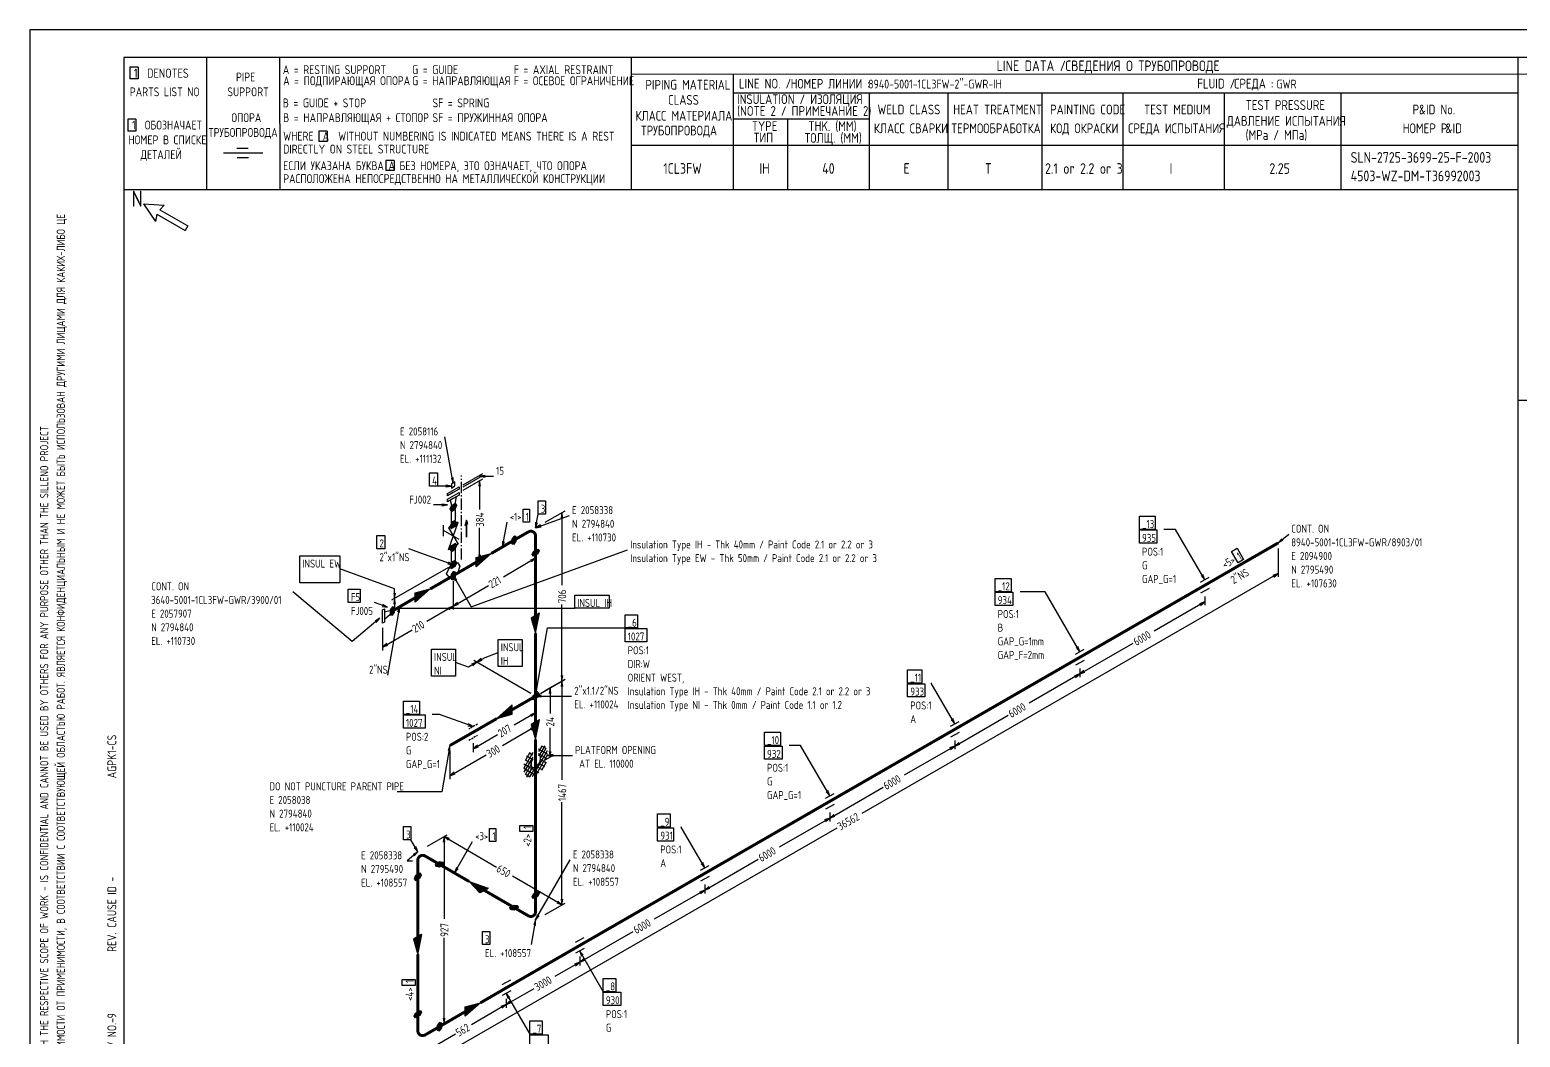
# Model space of a CAD drawing. Extents: x -1005 to 608, y -998 to 420.
# Drawn here: x 0 to 403.3, y 147.3 to 420 of the extents above; entities that cross this region are included whole.
import ezdxf

# ---------------------------------------------------------------- set-up
doc = ezdxf.new("R2010")
doc.units = 0
for name, pattern in [('GT100', [0.8, 0.533333, -0.266667]), ('GT101', [2.299997, 1.53333, -0.766667]), ('GT111', [4.5, 3, -0.6, 0.3, -0.6])]:
    doc.linetypes.add(name, pattern=pattern)
doc.styles.add('TTFN17', font='GOST type A')

msp = doc.modelspace()

# ---------------------------------------------------------------- linework, layer by layer
at = {"layer": 'GT_1', "flags": 128}
for points in [[(0, 420), (0, 0)], [(594, 420), (0, 420)], [(589.1, 412.5), (25.4, 412.5)], [(25.4, 412.5), (25.4, 7.5)], [(47.8, 412.5), (47.8, 376.7)], [(67.6, 412.5), (67.7, 376.7)], [(162.7, 412.5), (162.7, 376.7)], [(402.7, 412.5), (402.7, 7.5)], [(29.3, 409.9), (27.1, 409.9)], [(27.1, 409.9), (27.1, 406.7)], [(29.3, 409.9), (29.3, 406.7)], [(589.1, 408), (162.7, 407.9)], [(190.3, 407.8), (190.3, 376.7)], [(29.3, 406.7), (27.1, 406.7)], [(190.3, 402.9), (402.7, 402.9)], [(227.1, 402.9), (227.1, 376.7)], [(248.4, 402.9), (248.4, 376.8)], [(273.9, 402.9), (273.9, 376.7)], [(295.8, 402.9), (295.8, 376.7)], [(323.2, 402.9), (323.2, 376.7)], [(354.8, 402.9), (354.8, 376.8)], [(28.7, 395.8), (26.5, 395.8)], [(26.5, 395.8), (26.5, 392.6)], [(28.7, 395.8), (28.7, 392.6)], [(227.1, 395.8), (190.3, 395.8)], [(205, 395.8), (205, 376.7)], [(28.7, 392.6), (26.5, 392.6)], [(80.5, 392.6), (78.2, 392.6)], [(78.2, 392.6), (78.2, 389.8)], [(80.5, 392.6), (80.5, 389.8)], [(59.1, 387.9), (56, 387.9)], [(80.5, 389.8), (78.2, 389.8)], [(230.2, 388.7), (162.7, 388.7)], [(402.7, 388.7), (226.9, 388.7)], [(63.1, 386.6), (52.4, 386.6)], [(59.2, 385.3), (56.1, 385.3)], [(98.6, 384.6), (96.3, 384.6)], [(96.3, 384.6), (96.3, 381.9)], [(98.6, 384.6), (98.6, 381.9)], [(98.6, 381.9), (96.3, 381.9)], [(402.7, 376.7), (25.4, 376.7)], [(30.8, 372.9), (34, 368.1)], [(30.8, 372.9), (36.4, 372.5)], [(36.4, 372.5), (35.2, 371.3)], [(35.2, 371.3), (42.8, 366.9)], [(34.4, 370.1), (34, 368.1)], [(34.4, 370.1), (42, 365.7)], [(42.8, 366.9), (42, 365.7)], [(402.7, 319.734), (589, 319.734)], [(114.6, 297.275), (112.35, 309.8)], [(108.15, 300.05), (110.325, 300.05), (110.325, 296.45), (108.15, 296.45), (108.15, 300.05)], [(114.075, 298.7), (114.6, 297.275), (114.6, 298.775)], [(117.225, 296.825), (122.55, 299.9)], [(117.225, 296.225), (122.55, 299.3)], [(123.225, 299.375), (121.725, 299.15), (123.225, 298.925)], [(121.725, 299.15), (125.475, 299.15)], [(114.075, 296.45), (110.325, 296.45)], [(112.575, 296.225), (114.075, 296.45), (112.575, 296.675)], [(114.6, 294.725), (113.025, 293.825), (113.025, 294.425), (116.175, 296.225), (116.175, 295.625), (114.6, 294.725)], [(114.6, 293.15), (113.025, 292.25), (113.025, 292.925), (116.175, 294.725), (116.175, 294.05), (114.6, 293.15)], [(114.075, 295.925), (115.05, 296.525), (115.05, 297.575), (114.075, 296.975), (114.075, 295.925)], [(117.225, 295.325), (122.55, 298.4)], [(121.95, 296.45), (121.725, 297.95), (121.5, 296.45)], [(121.725, 297.95), (121.725, 290.15)], [(113.025, 291.35), (109.275, 291.35)], [(111.525, 291.125), (113.025, 291.35), (111.525, 291.575)], [(114, 291.05), (113.625, 290.225), (114, 289.775), (115.2, 290.45), (115.575, 291.275), (115.2, 291.725), (114, 291.05)], [(113.705, 290.4), (115.111, 290.4)], [(113.775, 292.7), (114.3, 290.6), (114.975, 290.975), (115.5, 293.75)], [(113.795, 290.6), (115.268, 290.6)], [(113.886, 290.8), (115.359, 290.8)], [(113.977, 291), (115.45, 291)], [(114.267, 291.2), (115.541, 291.2)], [(114.622, 291.4), (115.471, 291.4)], [(137.55, 292.475), (139.575, 292.475), (139.575, 288.875), (137.55, 288.875), (137.55, 292.475)], [(114.6, 279.95), (113.325, 279.2), (115.875, 286.7), (113.325, 285.2), (115.875, 280.7), (114.6, 279.95)], [(114, 286.25), (113.625, 285.425), (114, 284.975), (115.2, 285.65), (115.575, 286.475), (115.2, 286.925), (114, 286.25)], [(113.646, 290.2), (114.756, 290.2)], [(113.813, 290), (114.4, 290)], [(114.6, 286.85), (114.075, 286.55), (114.075, 289.55), (115.125, 290.15), (115.125, 287.15), (114.6, 286.85)], [(114.267, 286.4), (115.541, 286.4)], [(114.622, 286.6), (115.471, 286.6)], [(118.125, 282.65), (118.125, 287.225), (117.675, 285.8), (118.575, 286.325), (118.125, 287.225), (118.125, 282.65)], [(127.95, 280.025), (129.15, 286.7)], [(133.5, 290.225), (135.225, 290.225), (135.225, 286.7), (133.5, 286.7), (133.5, 290.225)], [(136.875, 285.2), (137.55, 288.875)], [(136.875, 285.2), (146.025, 288.5)], [(136.875, 286.7), (136.875, 285.2), (137.4, 286.625)], [(139.5, 286.7), (144.825, 289.775)], [(144.225, 287.825), (144, 289.325), (143.775, 287.825)], [(144, 289.325), (144, 269.6)], [(300.3, 288.35), (304.5, 288.35), (304.5, 284.75), (300.3, 284.75), (300.3, 288.35)], [(93.9, 283.1), (96.075, 283.1), (96.075, 279.5), (93.9, 279.5), (93.9, 283.1)], [(111.975, 282.875), (111.975, 285.875)], [(116.175, 282.05), (111.975, 284.45)], [(113.646, 285.4), (114.756, 285.4)], [(113.705, 285.6), (115.111, 285.6)], [(113.795, 285.8), (115.268, 285.8)], [(113.813, 285.2), (114.4, 285.2)], [(113.886, 286), (115.359, 286)], [(113.977, 286.2), (115.45, 286.2)], [(121.725, 276.35), (121.725, 285.125)], [(131.625, 282.8), (131.025, 282.95), (130.425, 282.125), (130.425, 280.85), (131.025, 280.7), (131.625, 281.525), (131.625, 282.8)], [(130.625, 282.4), (131.625, 282.4)], [(130.77, 282.6), (131.625, 282.6)], [(130.916, 282.8), (131.625, 282.8)], [(138.15, 285.95), (136.875, 285.2), (138.375, 285.425)], [(300.3, 284.6), (304.95, 284.6), (304.95, 281), (300.3, 281), (300.3, 284.6)], [(317.925, 271.1), (310.05, 284.75), (306.825, 284.75)], [(337.8, 281.075), (340.65, 283.475)], [(114.6, 275.15), (102.6, 279.5)], [(114, 280.25), (113.625, 279.425), (114, 278.975), (115.2, 279.65), (115.575, 280.475), (115.2, 280.925), (114, 280.25)], [(113.646, 279.4), (114.756, 279.4)], [(113.705, 279.6), (115.111, 279.6)], [(113.795, 279.8), (115.268, 279.8)], [(113.813, 279.2), (114.4, 279.2)], [(113.886, 280), (115.359, 280)], [(113.977, 280.2), (115.45, 280.2)], [(114.6, 276.05), (114.075, 275.75), (114.075, 278.75), (115.125, 279.35), (115.125, 276.35), (114.6, 276.05)], [(114.267, 280.4), (115.541, 280.4)], [(114.6, 272.225), (119.475, 263.75), (161.775, 279.2)], [(114.622, 280.6), (115.471, 280.6)], [(127.95, 281.525), (127.95, 280.025), (128.475, 281.45)], [(130.425, 282), (131.625, 282)], [(130.425, 281.8), (131.625, 281.8)], [(130.425, 281.6), (131.625, 281.6)], [(130.425, 281.4), (131.534, 281.4)], [(130.425, 281.2), (131.389, 281.2)], [(130.425, 281), (131.243, 281)], [(130.48, 282.2), (131.625, 282.2)], [(136.275, 277.475), (135.9, 277.925), (136.275, 278.75), (137.475, 279.425), (137.85, 278.975), (137.475, 278.15), (136.275, 277.475)], [(136.116, 278.4), (137.589, 278.4)], [(136.207, 278.6), (137.68, 278.6)], [(136.364, 278.8), (137.77, 278.8)], [(136.719, 279), (137.829, 279)], [(136.875, 282.2), (136.875, 276.05)], [(137.075, 279.2), (137.663, 279.2)], [(325.2, 278.75), (326.7, 279.65), (328.425, 276.575), (327, 275.675), (325.2, 278.75)], [(338.775, 282.2), (337.8, 281.075), (339.075, 281.825)], [(337.8, 279.575), (337.8, 271.925)], [(73.05, 277.625), (83.925, 277.625), (83.925, 270.275), (73.05, 270.275), (73.05, 277.625)], [(113.325, 274.4), (97.875, 265.55)], [(113.325, 274.4), (97.875, 265.55)], [(114.6, 272.225), (113.625, 271.625), (112.8, 272.675), (113.625, 274.625), (115.725, 275.825), (116.4, 274.775), (115.725, 272.825), (114.6, 272.225)], [(113.1, 275.375), (114.6, 275.15), (113.325, 275.9)], [(114, 275.45), (113.625, 274.625), (114, 274.175), (115.2, 274.85), (115.575, 275.675), (115.2, 276.125), (114, 275.45)], [(113.646, 274.6), (114.756, 274.6)], [(113.705, 274.8), (115.111, 274.8)], [(113.795, 275), (115.268, 275)], [(113.813, 274.4), (114.4, 274.4)], [(113.886, 275.2), (115.359, 275.2)], [(113.977, 275.4), (115.45, 275.4)], [(114.267, 275.6), (115.541, 275.6)], [(114.622, 275.8), (115.471, 275.8)], [(117.225, 273.725), (122.55, 276.8)], [(120.75, 275.825), (120.75, 277.175), (124.875, 278.225), (120.75, 274.625), (120.75, 277.025), (124.5, 278), (120.75, 274.7), (120.75, 276.8), (124.05, 277.775), (120.75, 274.925), (120.75, 276.65), (123.675, 277.475), (120.75, 275.075), (120.75, 276.5), (123.3, 277.325), (120.75, 275.225), (120.75, 276.35), (122.85, 277.025), (120.75, 275.375), (120.75, 276.125), (122.55, 276.875), (120.75, 275.6), (120.75, 275.975), (122.1, 276.575), (120.75, 275.75), (120.75, 275.825), (124.875, 278.225)], [(121.5, 277.85), (121.725, 276.35), (121.95, 277.85)], [(136.875, 276.95), (128.175, 271.85)], [(135.75, 275.975), (136.875, 276.95), (135.45, 276.425)], [(135.934, 278), (137.208, 278)], [(136.004, 277.8), (136.853, 277.8)], [(136.025, 278.2), (137.498, 278.2)], [(98.7, 268.625), (83.925, 274.025)], [(115.2, 273.2), (114.6, 273.35), (114, 272.525), (114, 271.25), (114.6, 271.1), (115.2, 271.925), (115.2, 273.2)], [(114, 272.4), (115.2, 272.4)], [(114, 272.2), (115.2, 272.2)], [(114, 272), (115.2, 272)], [(114, 271.8), (115.109, 271.8)], [(114, 271.6), (114.964, 271.6)], [(114, 271.4), (114.818, 271.4)], [(114.055, 272.6), (115.2, 272.6)], [(114.2, 272.8), (115.2, 272.8)], [(114.345, 273), (115.2, 273)], [(114.491, 273.2), (115.2, 273.2)], [(115.575, 271.1), (114.6, 272.225), (115.125, 270.8)], [(114.6, 270.725), (114.6, 263.075)], [(337.8, 272.825), (225.15, 207.8)], [(261.225, 271.475), (265.575, 271.475), (265.575, 267.875), (261.225, 267.875), (261.225, 271.475)], [(316.8, 270.5), (319.125, 271.775)], [(316.95, 272.225), (317.925, 271.1), (317.4, 272.525)], [(336.675, 271.85), (337.8, 272.825), (336.375, 272.3)], [(94.725, 260.675), (87.225, 254.375), (71.175, 267.875)], [(86.175, 268.55), (89.4, 268.55), (89.4, 264.95), (86.175, 264.95), (86.175, 268.55)], [(98.475, 267.5), (98.7, 266), (98.925, 267.5)], [(98.7, 266), (98.7, 268.625)], [(104.25, 266.225), (104.25, 267.575), (108.375, 268.625), (104.25, 265.025), (104.25, 267.425), (108, 268.4), (104.25, 265.1), (104.25, 267.2), (107.55, 268.175), (104.25, 265.325), (104.25, 267.05), (107.175, 267.875), (104.25, 265.475), (104.25, 266.9), (106.8, 267.725), (104.25, 265.625), (104.25, 266.75), (106.35, 267.425), (104.25, 265.775), (104.25, 266.525), (106.05, 267.275), (104.25, 266), (104.25, 266.375), (105.6, 266.975), (104.25, 266.15), (104.25, 266.225), (108.375, 268.625)], [(114.6, 263.975), (124.125, 269.525)], [(114.6, 269.225), (114.6, 263.075)], [(147.45, 266.975), (156.75, 266.975), (156.75, 263.375), (147.45, 263.375), (147.45, 266.975)], [(261.225, 267.725), (266.025, 267.725), (266.025, 264.125), (261.225, 264.125), (261.225, 267.725)], [(284.1, 251.6), (274.725, 267.875), (267.975, 267.875)], [(319.125, 268.775), (316.8, 267.5)], [(317.925, 266.6), (317.925, 264.2)], [(96.825, 263.675), (93.3, 264.95)], [(95.325, 263.9), (96.825, 263.675), (95.55, 264.425)], [(95.475, 261.125), (95.475, 262.925), (96, 263.225), (96, 259.625), (95.475, 259.325), (95.475, 261.125)], [(96, 262.4), (98.1, 263), (98.1, 262.25), (96, 260.375)], [(100.05, 263.75), (96.825, 245.3)], [(98.7, 263.6), (98.1, 263.75), (97.5, 262.925), (97.5, 261.65), (98.1, 261.5), (98.7, 262.325), (98.7, 263.6)], [(97.5, 262.8), (98.7, 262.8)], [(97.5, 262.6), (98.7, 262.6)], [(97.5, 262.4), (98.7, 262.4)], [(97.5, 262.2), (98.609, 262.2)], [(97.555, 263), (98.7, 263)], [(97.7, 263.2), (98.7, 263.2)], [(97.846, 263.4), (98.7, 263.4)], [(97.991, 263.6), (98.7, 263.6)], [(98.925, 264.5), (98.7, 266), (98.475, 264.5)], [(98.7, 266), (98.7, 263.375)], [(98.7, 263.375), (147.45, 263.375)], [(100.05, 262.25), (100.05, 263.75), (99.525, 262.325)], [(114.6, 263.975), (107.475, 259.85)], [(113.475, 263), (114.6, 263.975), (113.175, 263.45)], [(115.725, 264.95), (114.6, 263.975), (116.025, 264.5)], [(144, 243.725), (144, 264.425)], [(317.925, 265.1), (304.275, 257.225)], [(316.8, 264.125), (317.925, 265.1), (316.5, 264.575)], [(93.75, 259.55), (94.725, 260.675), (93.45, 259.925)], [(95.475, 258.125), (95.475, 251.975)], [(97.5, 262), (98.464, 262)], [(97.5, 261.8), (98.318, 261.8)], [(136.875, 261.425), (135.675, 260.75), (136.875, 256.625), (137.925, 262.025), (135.825, 260.825), (136.875, 257.075), (137.85, 261.95), (135.975, 260.9), (136.875, 257.6), (137.7, 261.875), (136.125, 260.975), (136.875, 258.05), (137.55, 261.8), (136.275, 261.125), (136.875, 258.5), (137.4, 261.725), (136.425, 261.2), (136.875, 258.95), (137.25, 261.65), (136.575, 261.275), (136.875, 259.4), (137.1, 261.575), (136.725, 261.35), (136.875, 259.85), (136.95, 261.5), (136.875, 261.425), (136.875, 256.625)], [(161.1, 261.65), (164.475, 261.65), (164.475, 258.05), (161.1, 258.05), (161.1, 261.65)], [(95.475, 252.875), (103.425, 257.525)], [(126.75, 254.975), (133.275, 254.975), (133.275, 247.625), (126.75, 247.625), (126.75, 254.975)], [(136.875, 239.6), (140.1, 258.05), (161.1, 258.05)], [(161.1, 257.9), (166.95, 257.9), (166.95, 254.3), (161.1, 254.3), (161.1, 257.9)], [(96.6, 253.85), (95.475, 252.875), (96.9, 253.4)], [(108.675, 252.35), (115.2, 252.35), (115.2, 245), (108.675, 245), (108.675, 252.35)], [(120.975, 248.825), (123.225, 250.1)], [(123.225, 250.1), (126.75, 251.375)], [(282.975, 251), (285.3, 252.275)], [(283.125, 252.725), (284.1, 251.6), (283.575, 253.025)], [(284.1, 245.6), (298.575, 253.925)], [(118.725, 247.475), (115.2, 248.75)], [(120.975, 248.825), (118.725, 247.475)], [(119.85, 247.85), (120.975, 248.825), (119.55, 248.3)], [(135.6, 240.35), (120.15, 249.275)], [(135.6, 240.35), (120.15, 249.275)], [(122.1, 249.8), (120.975, 248.825), (122.4, 249.35)], [(237.525, 246.725), (241.425, 246.725), (241.425, 243.125), (237.525, 243.125), (237.525, 246.725)], [(285.3, 249.275), (282.975, 248)], [(284.1, 247.1), (284.1, 244.7)], [(284.1, 247.1), (284.1, 244.7)], [(285.225, 246.575), (284.1, 245.6), (285.525, 246.125)], [(138.15, 240.35), (144.825, 244.175)], [(138.15, 240.35), (141.525, 242.3)], [(139.5, 241.1), (144.825, 244.175)], [(143.775, 245.225), (144, 243.725), (144.225, 245.225)], [(144.225, 242.225), (144, 243.725), (143.775, 242.225)], [(144, 243.725), (144, 216.95)], [(237.525, 242.975), (242.175, 242.975), (242.175, 239.375), (237.525, 239.375), (237.525, 242.975)], [(250.275, 232.1), (243.9, 243.125), (244.125, 243.125)], [(284.1, 245.6), (270.45, 237.725)], [(282.975, 244.625), (284.1, 245.6), (282.675, 245.075)], [(101.1, 238.25), (105.45, 238.25), (105.45, 234.65), (101.1, 234.65), (101.1, 238.25)], [(136.275, 238.625), (135.9, 239.075), (136.275, 239.9), (137.475, 240.575), (137.85, 240.125), (137.475, 239.3), (136.275, 238.625)], [(135.957, 239.2), (137.297, 239.2)], [(135.963, 239), (136.942, 239)], [(136.048, 239.4), (137.52, 239.4)], [(136.139, 239.6), (137.611, 239.6)], [(136.23, 239.8), (137.702, 239.8)], [(136.453, 240), (137.793, 240)], [(136.808, 240.2), (137.788, 240.2)], [(136.875, 241.1), (136.875, 239.6), (137.4, 241.025)], [(138.375, 239.825), (136.875, 239.6), (138.375, 239.375)], [(136.875, 239.6), (146.625, 239.6)], [(136.875, 238.1), (136.875, 234.2)], [(136.875, 238.1), (136.875, 230.45)], [(141, 240.35), (140.775, 241.85), (140.55, 240.35)], [(140.775, 241.85), (140.775, 234.875)], [(101.1, 234.5), (106.95, 234.5), (106.95, 230.9), (101.1, 230.9), (101.1, 234.5)], [(120, 231.35), (110.85, 234.65), (108.9, 234.65)], [(130.5, 235.925), (130.5, 237.275), (126.375, 233.525), (130.5, 234.725), (130.5, 237.125), (126.75, 233.75), (130.5, 234.8), (130.5, 236.9), (127.2, 233.975), (130.5, 235.025), (130.5, 236.75), (127.575, 234.275), (130.5, 235.175), (130.5, 236.6), (127.95, 234.425), (130.5, 235.325), (130.5, 236.45), (128.4, 234.725), (130.5, 235.475), (130.5, 236.225), (128.7, 234.875), (130.5, 235.7), (130.5, 236.075), (129.15, 235.175), (130.5, 235.85), (130.5, 235.925), (126.375, 233.525)], [(136.875, 235.1), (131.1, 231.725)], [(135.75, 234.125), (136.875, 235.1), (135.45, 234.575)], [(250.275, 226.1), (264.75, 234.425)], [(118.5, 231.575), (120, 231.35), (118.725, 232.1)], [(136.875, 231.35), (127.875, 226.175)], [(135.75, 230.375), (136.875, 231.35), (135.45, 230.825)], [(136.875, 232.625), (135.675, 231.95), (136.875, 227.825), (137.925, 233.225), (135.825, 232.025), (136.875, 228.275), (137.85, 233.15), (135.975, 232.1), (136.875, 228.8), (137.7, 233.075), (136.125, 232.175), (136.875, 229.25), (137.55, 233), (136.275, 232.325), (136.875, 229.7), (137.4, 232.925), (136.425, 232.4), (136.875, 230.15), (137.25, 232.85), (136.575, 232.475), (136.875, 230.6), (137.1, 232.775), (136.725, 232.55), (136.875, 231.05), (136.95, 232.7), (136.875, 232.625), (136.875, 227.825)], [(140.775, 223.1), (140.775, 231.05)], [(249.15, 231.5), (251.475, 232.775)], [(249.3, 233.225), (250.275, 232.1), (249.75, 233.525)], [(113.7, 226.25), (111.45, 213.725), (99.45, 213.725)], [(113.7, 224.75), (113.7, 226.25), (113.175, 224.825)], [(120, 225.35), (126.6, 229.175)], [(120, 226.85), (120, 224.45)], [(121.125, 226.325), (120, 225.35), (121.425, 225.875)], [(138.525, 226.1), (137.625, 224.6)], [(139.35, 226.175), (137.775, 223.475)], [(139.725, 225.425), (138.525, 226.1)], [(198.825, 229.85), (203.175, 229.85), (203.175, 226.25), (198.825, 226.25), (198.825, 229.85)], [(198.825, 226.1), (203.625, 226.1), (203.625, 222.5), (198.825, 222.5), (198.825, 226.1)], [(216.45, 212.6), (208.575, 226.25), (205.5, 226.25)], [(250.275, 226.1), (236.625, 218.225)], [(249.15, 225.125), (250.275, 226.1), (248.85, 225.575)], [(251.475, 229.775), (249.15, 228.5)], [(250.275, 227.6), (250.275, 225.2)], [(250.275, 227.6), (250.275, 225.2)], [(251.4, 227.075), (250.275, 226.1), (251.7, 226.625)], [(113.7, 224.75), (113.7, 217.1)], [(113.7, 218), (123.525, 223.7)], [(136.125, 224.375), (133.65, 220.1)], [(136.125, 223.1), (133.725, 219.05)], [(135.3, 224.3), (134.025, 222.05)], [(135.6, 221.45), (134.175, 222.275)], [(135.975, 222.425), (134.4, 223.325)], [(136.125, 223.625), (135.225, 224.15)], [(136.125, 222.65), (136.125, 222.65), (135.825, 222.2), (135.675, 221.6), (135.675, 221.15), (135.675, 220.775), (135.825, 220.475), (136.125, 220.325), (136.5, 220.25), (136.875, 220.4), (137.325, 220.775), (137.625, 221.15), (138, 221.675), (138.075, 222.125), (138.15, 222.65), (138.15, 223.1), (138, 223.4), (137.625, 223.625)], [(140.025, 224.75), (135.975, 217.775)], [(140.1, 223.775), (136.95, 218.225)], [(140.1, 223.85), (137.625, 225.275)], [(140.025, 222.65), (137.625, 224)], [(139.65, 225.425), (138.15, 222.875)], [(139.65, 221.525), (138.15, 222.425)], [(139.5, 222.35), (141.525, 223.55)], [(141.6, 223.775), (140.1, 223.55), (141.6, 223.325)], [(140.1, 223.55), (146.85, 223.55)], [(140.55, 224.6), (140.775, 223.1), (141, 224.6)], [(114.825, 218.975), (113.7, 218), (115.125, 218.525)], [(136.875, 218.15), (133.65, 220.025)], [(137.775, 218.825), (133.725, 221.15)], [(135.3, 217.7), (134.025, 218.45)], [(135.6, 221), (134.175, 218.45)], [(135.975, 220.325), (134.4, 217.625)], [(136.725, 220.325), (135.225, 217.775)], [(138.525, 219.725), (137.1, 220.55)], [(139.35, 220.475), (137.775, 221.375)], [(139.725, 221.75), (138.45, 219.5)], [(215.475, 213.725), (216.45, 212.6), (215.925, 214.025)], [(216.45, 206.6), (230.925, 214.925)], [(144, 183.125), (144, 210.875)], [(215.325, 212), (217.65, 213.275)], [(217.65, 210.275), (215.325, 209)], [(169.875, 207.725), (173.25, 207.725), (173.25, 204.125), (169.875, 204.125), (169.875, 207.725)], [(216.45, 206.6), (202.8, 198.725)], [(215.325, 205.625), (216.45, 206.6), (215.025, 206.075)], [(216.45, 208.1), (216.45, 205.7)], [(216.45, 208.1), (216.45, 205.7)], [(217.575, 207.575), (216.45, 206.6), (217.875, 207.125)], [(101.1, 204.275), (103.125, 204.275), (103.125, 200.675), (101.1, 200.675), (101.1, 204.275)], [(105, 138.5), (218.475, 203.975)], [(107.625, 198.95), (112.95, 202.025)], [(107.625, 198.95), (112.95, 202.025)], [(124.425, 203.75), (126.15, 203.75), (126.15, 200.225), (124.425, 200.225), (124.425, 203.75)], [(132.6, 202.925), (132.6, 204.575), (136.125, 204.575), (136.125, 202.925), (132.6, 202.925)], [(169.875, 203.975), (174.225, 203.975), (174.225, 200.375), (169.875, 200.375), (169.875, 203.975)], [(182.625, 193.1), (176.25, 204.125), (176.175, 204.125)], [(105, 197.45), (103.125, 200.675)], [(104.025, 198.575), (105, 197.45), (104.475, 198.875)], [(112.35, 200.075), (112.125, 201.575), (111.9, 200.075)], [(113.55, 201.05), (112.125, 201.575), (113.25, 200.6)], [(112.125, 201.575), (126.3, 193.325)], [(112.125, 201.575), (112.125, 179.3)], [(114.9, 191.75), (119.775, 200.225)], [(105, 197.45), (102.15, 195.05), (103.575, 195.05)], [(104.025, 196.325), (105, 197.45), (103.725, 196.7)], [(109.725, 194.075), (109.875, 193.55), (110.85, 193.4), (111.975, 194.075), (111.825, 194.6), (110.85, 194.75), (109.725, 194.075)], [(109.746, 194), (111.85, 194)], [(109.804, 193.8), (111.517, 193.8)], [(109.861, 193.6), (111.183, 193.6)], [(109.933, 194.2), (111.939, 194.2)], [(110.267, 194.4), (111.882, 194.4)], [(110.6, 194.6), (111.825, 194.6)], [(136.875, 179), (146.25, 195.275)], [(181.5, 192.5), (183.825, 193.775)], [(181.65, 194.225), (182.625, 193.1), (182.1, 194.525)], [(182.625, 187.1), (197.1, 195.425)], [(105.6, 190.4), (105.975, 191.225), (105.6, 191.675), (104.4, 191), (104.025, 190.175), (104.4, 189.725), (105.6, 190.4)], [(104.036, 190.2), (105.244, 190.2)], [(104.127, 190.4), (105.6, 190.4)], [(104.171, 190), (104.889, 190)], [(104.218, 190.6), (105.691, 190.6)], [(104.309, 190.8), (105.782, 190.8)], [(104.4, 191), (105.873, 191)], [(104.756, 191.2), (105.964, 191.2)], [(105.111, 191.4), (105.829, 191.4)], [(115.425, 193.175), (114.9, 191.75), (115.875, 192.875)], [(144, 183.125), (130.65, 190.85)], [(183.825, 190.775), (181.5, 189.5)], [(123, 187.025), (121.8, 186.35), (118.875, 189.425), (124.05, 187.625), (121.95, 186.425), (119.25, 189.2), (123.975, 187.55), (122.1, 186.5), (119.7, 188.975), (123.825, 187.475), (122.25, 186.575), (120.075, 188.675), (123.675, 187.4), (122.4, 186.725), (120.45, 188.525), (123.525, 187.325), (122.55, 186.8), (120.9, 188.225), (123.375, 187.25), (122.7, 186.875), (121.2, 188.075), (123.225, 187.175), (122.85, 186.95), (121.65, 187.775), (123.075, 187.1), (123, 187.025), (118.875, 189.425)], [(136.275, 184.775), (135.9, 185.225), (136.275, 186.05), (137.475, 186.725), (137.85, 186.275), (137.475, 185.45), (136.275, 184.775)], [(136.07, 185.6), (137.543, 185.6)], [(136.161, 185.8), (137.634, 185.8)], [(136.252, 186), (137.725, 186)], [(136.542, 186.2), (137.816, 186.2)], [(136.897, 186.4), (137.746, 186.4)], [(182.625, 187.1), (168.975, 179.225)], [(181.5, 186.125), (182.625, 187.1), (181.2, 186.575)], [(182.625, 188.6), (182.625, 186.2)], [(182.625, 188.6), (182.625, 186.2)], [(183.75, 188.075), (182.625, 187.1), (184.05, 187.625)], [(131.025, 183.05), (132, 182.9), (132.15, 182.375), (131.025, 181.7), (130.05, 181.85), (129.9, 182.375), (131.025, 183.05)], [(129.942, 182.4), (132.143, 182.4)], [(129.95, 182.2), (131.858, 182.2)], [(130.007, 182), (131.525, 182)], [(130.275, 182.6), (132.086, 182.6)], [(130.375, 181.8), (131.192, 181.8)], [(130.608, 182.8), (132.029, 182.8)], [(135.921, 185.2), (137.031, 185.2)], [(135.98, 185.4), (137.386, 185.4)], [(136.088, 185), (136.675, 185)], [(139.5, 180.5), (144.825, 183.575)], [(139.5, 180.5), (144.825, 183.575)], [(142.575, 183.65), (144, 183.125), (142.875, 184.1)], [(143.775, 184.625), (144, 183.125), (144.225, 184.625)], [(136.875, 179), (135.675, 172.325)], [(136.875, 177.5), (136.875, 179), (136.35, 177.575)], [(137.4, 180.425), (136.875, 179), (137.85, 180.125)], [(105, 174.5), (103.8, 173.825), (105, 169.7), (106.05, 175.1), (103.95, 173.9), (105, 170.15), (105.975, 175.025), (104.1, 173.975), (105, 170.675), (105.825, 174.95), (104.25, 174.05), (105, 171.125), (105.675, 174.875), (104.4, 174.2), (105, 171.575), (105.525, 174.8), (104.55, 174.275), (105, 172.025), (105.375, 174.725), (104.7, 174.35), (105, 172.475), (105.225, 174.65), (104.85, 174.425), (105, 172.925), (105.075, 174.575), (105, 174.5), (105, 169.7)], [(112.125, 150.875), (112.125, 174.125)], [(122.475, 175.925), (124.5, 175.925), (124.5, 172.325), (122.475, 172.325), (122.475, 175.925)], [(147.675, 173), (150, 174.275)], [(148.8, 167.6), (163.275, 175.925)], [(150, 171.275), (147.675, 170)], [(149.775, 169.475), (148.8, 170.6), (149.325, 169.175)], [(148.8, 170.6), (155.175, 159.575)], [(148.8, 167.6), (142.05, 163.7)], [(147.675, 166.625), (148.8, 167.6), (147.375, 167.075)], [(148.8, 169.1), (148.8, 166.7)], [(148.8, 169.1), (148.8, 166.7)], [(149.925, 168.575), (148.8, 167.6), (150.225, 168.125)], [(100.725, 161.225), (100.725, 162.875), (104.25, 162.875), (104.25, 161.225), (100.725, 161.225)], [(127.8, 161.525), (130.125, 162.8)], [(155.175, 163.175), (158.55, 163.175), (158.55, 159.575), (155.175, 159.575), (155.175, 163.175)], [(130.125, 159.8), (127.8, 158.525)], [(128.925, 156.125), (136.5, 160.475)], [(129.9, 158), (128.925, 159.125), (129.45, 157.7)], [(128.925, 159.125), (135.3, 148.1)], [(128.925, 157.625), (128.925, 155.225)], [(128.925, 157.625), (128.925, 155.225)], [(155.175, 159.425), (159.975, 159.425), (159.975, 155.825), (155.175, 155.825), (155.175, 159.425)], [(104.4, 152.525), (104.025, 152.975), (104.4, 153.8), (105.6, 154.475), (105.975, 154.025), (105.6, 153.2), (104.4, 152.525)], [(104.218, 153.4), (105.691, 153.4)], [(104.309, 153.6), (105.782, 153.6)], [(104.4, 153.8), (105.873, 153.8)], [(104.756, 154), (105.964, 154)], [(105.111, 154.2), (105.829, 154.2)], [(117.825, 154.175), (117.825, 155.525), (121.95, 156.575), (117.825, 152.975), (117.825, 155.375), (121.575, 156.35), (117.825, 153.05), (117.825, 155.15), (121.125, 156.125), (117.825, 153.275), (117.825, 155), (120.75, 155.825), (117.825, 153.425), (117.825, 154.85), (120.375, 155.675), (117.825, 153.575), (117.825, 154.7), (119.925, 155.375), (117.825, 153.725), (117.825, 154.475), (119.625, 155.225), (117.825, 153.95), (117.825, 154.325), (119.175, 154.925), (117.825, 154.1), (117.825, 154.175), (121.95, 156.575)], [(128.925, 156.125), (119.55, 150.65)], [(127.8, 155.15), (128.925, 156.125), (127.5, 155.6)], [(130.05, 157.1), (128.925, 156.125), (130.35, 156.65)], [(104.036, 153), (105.244, 153)], [(104.127, 153.2), (105.6, 153.2)], [(104.171, 152.8), (104.889, 152.8)], [(107.625, 148.25), (112.95, 151.325)], [(111.45, 151.1), (110.85, 151.25), (110.25, 150.425), (110.25, 149.15), (110.85, 149), (111.45, 149.825), (111.45, 151.1)], [(110.25, 150.4), (111.45, 150.4)], [(110.25, 150.2), (111.45, 150.2)], [(110.25, 150), (111.45, 150)], [(110.25, 149.8), (111.432, 149.8)], [(110.25, 149.6), (111.286, 149.6)], [(110.25, 149.4), (111.141, 149.4)], [(110.377, 150.6), (111.45, 150.6)], [(110.523, 150.8), (111.45, 150.8)], [(110.668, 151), (111.45, 151)], [(111.9, 152.375), (112.125, 150.875), (112.35, 152.375)], [(135.3, 151.7), (138.675, 151.7), (138.675, 148.1), (135.3, 148.1), (135.3, 151.7)], [(105, 142.25), (115.2, 148.175)], [(110.25, 149.2), (110.995, 149.2)], [(135.3, 147.95), (140.25, 147.95), (140.25, 144.35), (135.3, 144.35), (135.3, 147.95)]]:
    msp.add_lwpolyline(points, dxfattribs=at)
at = {"layer": 'GT_1', "linetype": 'GT111', "flags": 128}
msp.add_lwpolyline([(116.85, 276.575), (116.775, 299.3)], dxfattribs=at)
at = {"layer": 'GT_1', "const_width": 0.8, "flags": 128}
for points in [[(131.025, 281.825), (134.925, 284.075)], [(136.875, 282.95), (136.875, 278.45)], [(124.875, 278.225), (131.025, 281.825)], [(136.875, 278.45), (136.875, 261.425)], [(317.925, 269.6), (337.8, 281.075)], [(114.6, 272.225), (120.75, 275.825)], [(108.375, 268.625), (114.6, 272.225)], [(98.1, 262.625), (104.25, 266.225)], [(284.1, 250.1), (317.925, 269.6)], [(136.875, 256.625), (136.875, 239.6)], [(250.275, 230.6), (284.1, 250.1)], [(136.875, 239.6), (136.875, 232.625)], [(216.45, 211.1), (250.275, 230.6)], [(136.875, 227.825), (136.875, 220.85)], [(136.875, 220.85), (136.875, 185.75)], [(182.625, 191.6), (216.45, 211.1)], [(105, 195.2), (105, 190.7)], [(110.85, 194.075), (106.95, 196.325)], [(118.875, 189.425), (110.85, 194.075)], [(105, 190.7), (105, 174.5)], [(148.8, 172.1), (182.625, 191.6)], [(131.025, 182.375), (123, 187.025)], [(136.875, 185.75), (136.875, 181.25)], [(134.925, 180.125), (131.025, 182.375)], [(105, 169.7), (105, 153.5)], [(128.925, 160.625), (148.8, 172.1)], [(121.95, 156.575), (128.925, 160.625)], [(105, 153.5), (105, 149)], [(110.85, 150.125), (117.825, 154.175)], [(106.95, 147.875), (110.85, 150.125)]]:
    msp.add_lwpolyline(points, dxfattribs=at)
for points in [[(134.925, 284.075, -0.577127), (136.875, 282.95)], [(106.95, 196.325, 0.577127), (105, 195.2)], [(136.875, 181.25, -0.577557), (134.925, 180.125)], [(105, 149, 0.577571), (106.95, 147.875)]]:
    msp.add_lwpolyline(points, format="xyb", dxfattribs=at)
at = {"layer": 'GT_1', "linetype": 'GT101', "const_width": 0.8, "flags": 128}
for points in [[(136.875, 239.6), (130.5, 235.925)], [(126.375, 233.525), (120, 229.85)], [(120, 229.85), (113.7, 226.25)]]:
    msp.add_lwpolyline(points, dxfattribs=at)
at = {"layer": 'GT_1', "linetype": 'GT100', "flags": 128}
for points in [[(121.125, 232.025), (118.8, 230.675)], [(118.8, 227.675), (121.125, 229.025)]]:
    msp.add_lwpolyline(points, dxfattribs=at)

# ---------------------------------------------------------------- texts
at = {"layer": 'GT_1', "style": 'TTFN17'}
for s, height, p in [('LINE DATA /', 2.8875, (261.633, 408.8)), ('СВЕДЕНИЯ О ТРУБОПРОВОДЕ', 2.8875, (280.233, 408.8)), (' 1  DENOTES', 2.5025, (26.875, 407)), (' PIPE', 2.4062, (54.561, 406)), ('A = RESTING SUPPORT', 2.40625, (68.461, 408)), ('A = ПОДПИРАЮЩАЯ ОПОРА', 2.40625, (68.561, 405)), ('G = GUIDE', 2.4062, (103.461, 408)), ('G = НАПРАВЛЯЮЩАЯ', 2.40625, (103.461, 405)), ('F = AXIAL RESTRAINT', 2.40625, (130.961, 408)), ('F = ОСЕВОЕ ОГРАНИЧЕНИЕ', 2.40625, (130.961, 405)), ('PARTS LIST NO', 2.40625, (27.061, 402)), ('SUPPORT', 2.4062, (53.461, 402)), ('PIPING MATERIAL', 2.64687, (166.597, 403.8)), ('LINE NO. /', 2.6469, (191.897, 404.1)), ('НОМЕР ЛИНИИ :', 2.59875, (205.89, 404.1)), ('8940-5001-1CL3FW-2"-GWR-IH', 2.40625, (226.861, 404.1)), ('FLUID /', 2.6469, (315.897, 404.1)), ('СРЕДА :', 2.6469, (325.897, 404.1)), ('GWR', 2.4062, (337.361, 404.1)), ('B = GUIDE + STOP', 2.40625, (68.461, 399)), ('SF = SPRING', 2.40625, (108.961, 399)), ('CLASS', 2.6469, (172.697, 399.7)), ('(NOTE 2 / ПРИМЕЧАНИЕ 2)', 2.64687, (191.397, 396.7)), ('INSULATION / ИЗОЛЯЦИЯ', 2.64687, (191.397, 399.9)), ('WELD CLASS', 2.6469, (229.397, 397.1)), ('HEAT TREATMENT', 2.64687, (249.897, 397.1)), ('PAINTING CODE', 2.64687, (276.097, 397.1)), ('TEST MEDIUM', 2.64687, (301.497, 397.1)), ('TEST PRESSURE', 2.64687, (328.997, 398.3)), ('P', 2.647, (374.197, 397.1)), ('&ID No.', 2.6469, (375.908, 397.1)), (' 1  ОБОЗНАЧАЕТ', 2.40625, (26.461, 393)), ('ОПОРА', 2.4062, (54.561, 395)), ('B = НАПРАВЛЯЮЩАЯ + СТОПОР', 2.40625, (68.561, 395)), ('SF = ПРУЖИННАЯ ОПОРА', 2.40625, (108.961, 395)), ('КЛАСС МАТЕРИАЛА', 2.64687, (163.897, 395.4)), ('TYPE', 2.6469, (195.397, 392.6)), ('THK. (MM)', 2.6469, (210.697, 392.6)), ('ДАВЛЕНИЕ ИСПЫТАНИЯ', 2.64687, (323.897, 394)), ('НОМЕР В СПИСКЕ', 2.40625, (26.661, 389)), ('ТРУБОПРОВОДА', 2.40625, (48.361, 391)), ('WHERE  A  WITHOUT NUMBERING IS INDICATED MEANS THERE IS A REST', 2.40625, (68.561, 390)), ('ТРУБОПРОВОДА', 2.64687, (165.397, 391.4)), ('ТИП', 2.6469, (195.897, 389.5)), ('ТОЛЩ. (ММ)', 2.6469, (209.697, 389.4)), ('КЛАСС СВАРКИ', 2.64687, (228.397, 392)), ('ТЕРМООБРАБОТКА', 2.64687, (249.397, 392)), ('КОД ОКРАСКИ', 2.64687, (276.097, 392)), ('СРЕДА ИСПЫТАНИЯ', 2.64687, (297.197, 392)), ('(MPa / МПа)', 2.64687, (328.997, 390.2)), ('НОМЕР P', 2.6469, (371.497, 392)), ('&ID', 2.6469, (383.097, 392)), ('ДЕТАЛЕЙ', 2.4062, (29.961, 385)), ('DIRECTLY ON STEEL STRUCTURE', 2.40625, (68.561, 386.5)), ('ЕСЛИ УКАЗАНА БУКВА A БЕЗ НОМЕРА, ЭТО ОЗНАЧАЕТ, ЧТО ОПОРА', 2.40625, (68.561, 382)), ('1CL3FW', 2.8875, (171.433, 381)), ('IH', 2.8875, (197.433, 381)), ('40', 2.8875, (214.433, 381)), ('E', 2.888, (236.433, 381)), ('T', 2.888, (258.433, 381)), ('2.1 or 2.2 or 3', 2.8875, (274.733, 381)), ('I', 2.888, (308.433, 381)), ('2.25', 2.8875, (335.433, 381)), ('SLN-2725-3699-25-F-2003', 2.8875, (357.433, 384)), ('РАСПОЛОЖЕНА НЕПОСРЕДСТВЕННО НА МЕТАЛЛИЧЕСКОЙ КОНСТРУКЦИИ', 2.40625, (68.561, 378.5)), ('4503-WZ-DM-T36992003', 2.8875, (357.433, 379)), ('N', 4.331, (27.55, 372.1)), ('E 2058116', 2.1656, (100.165, 310.175)), ('N 2794840', 2.1656, (100.165, 306.478)), ('EL. +111132', 2.16562, (100.165, 302.78)), ('4', 2.166, (108.875, 296.825)), ('15', 2.1656, (126.175, 299.525)), ('FJ002', 2.1656, (102.69, 291.725)), ('3', 2.166, (138.25, 289.25)), ('E 2058338', 2.1656, (146.725, 288.875)), ('<1>', 2.1656, (129.85, 287.075)), ('1', 2.166, (134.208, 287.075)), ('N 2794840', 2.1656, (146.725, 285.178)), ('_13', 2.1656, (300.975, 285.125)), ('EL. +110730', 2.16562, (146.725, 281.48)), ('935', 2.1656, (300.975, 281.375)), ('CONT. ON', 2.1656, (341.35, 283.85)), ('8940-5001-1CL3FW-GWR/8903/01', 2.16562, (341.35, 280.153)), ('2', 2.166, (94.615, 279.875)), ('2"x1"NS', 2.1656, (94.615, 276.125)), ('Insulation Type IH - Thk 40mm / Paint Code 2.1 or 2.2 or 3', 2.16562, (162.475, 279.575)), ('POS:1', 2.1656, (300.975, 277.625)), ('E 2094900', 2.1656, (341.35, 276.455)), ('INSUL EW', 2.1656, (73.761, 274.4)), ('Insulation Type EW - Thk 50mm / Paint Code 2.1 or 2.2 or 3', 2.16562, (162.475, 275.878)), ('G', 2.166, (300.975, 273.928)), ('N 2795490', 2.1656, (341.35, 272.758)), ('CONT. ON', 2.1656, (32.844, 268.25)), ('_12', 2.1656, (261.916, 268.25)), ('GAP_G=1', 2.1656, (300.975, 270.23)), ('EL. +107630', 2.16562, (341.35, 269.06)), ('3640-5001-1CL3FW-GWR/3900/01', 2.16562, (32.844, 264.553)), ('F5', 2.1656, (86.87, 265.325)), ('934', 2.1656, (261.916, 264.5)), ('E 2057907', 2.1656, (32.844, 260.855)), ('FJ005', 2.1656, (86.87, 261.575)), ('INSUL IH', 2.1656, (148.15, 263.75)), ('POS:1', 2.1656, (261.916, 260.75)), ('N 2794840', 2.1656, (32.844, 257.158)), ('_6', 2.1656, (161.8, 258.425)), ('B', 2.166, (261.916, 257.053)), ('EL. +110730', 2.16562, (32.844, 253.46)), ('1027', 2.1656, (161.8, 254.675)), ('GAP_G=1mm', 2.1656, (261.916, 253.355)), ('INSUL', 2.1656, (109.395, 249.125)), ('INSUL', 2.1656, (127.45, 251.75)), ('IH', 2.1656, (127.45, 248.053)), ('POS:1', 2.1656, (161.8, 250.925)), ('GAP_F=2mm', 2.1656, (261.916, 249.658)), ('2"NS', 2.1656, (91.797, 245.675)), ('NI', 2.1656, (109.395, 245.428)), ('DIR:W', 2.1656, (161.8, 247.228)), ('2"x1.1/2"NS', 2.16562, (147.325, 239.975)), ('ORIENT WEST,', 2.16562, (161.8, 243.53)), ('Insulation Type IH - Thk 40mm / Paint Code 2.1 or 2.2 or 3', 2.16562, (161.8, 239.833)), ('_11', 2.1656, (238.258, 243.5)), ('EL. +110024', 2.16562, (147.325, 236.278)), ('Insulation Type NI - Thk 0mm / Paint Code 1.1 or 1.2', 2.16562, (161.8, 236.135)), ('933', 2.1656, (238.258, 239.75)), ('POS:1', 2.1656, (238.258, 236)), ('_14', 2.1656, (101.775, 235.025)), ('A', 2.166, (238.258, 232.303)), ('1027', 2.1656, (101.775, 231.275)), ('POS:2', 2.1656, (101.775, 227.525)), ('G', 2.166, (101.775, 223.828)), ('PLATFORM OPENING', 2.16562, (147.55, 223.925)), ('_10', 2.1656, (199.5, 226.625)), ('GAP_G=1', 2.1656, (101.775, 220.13)), (' AT EL. 110000', 2.16562, (147.55, 220.228)), ('932', 2.1656, (199.5, 222.875)), ('POS:1', 2.1656, (199.5, 219.125)), ('DO NOT PUNCTURE PARENT PIPE', 2.16562, (64.858, 214.1)), ('G', 2.166, (199.5, 215.428)), ('GAP_G=1', 2.1656, (199.5, 211.73)), ('E 2058038', 2.1656, (64.858, 210.403)), ('N 2794840', 2.1656, (64.858, 206.705)), ('_9', 2.1656, (170.608, 204.5)), ('EL. +110024', 2.16562, (64.858, 203.008)), ('3', 2.166, (101.83, 201.05)), ('<3>', 2.1656, (120.475, 200.6)), ('1', 2.166, (125.144, 200.6)), ('931', 2.1656, (170.608, 200.75)), ('E 2058338', 2.1656, (146.95, 195.65)), ('POS:1', 2.1656, (170.608, 197)), ('E 2058338', 2.1656, (89.652, 195.425)), ('N 2795490', 2.1656, (89.652, 191.728)), ('N 2794840', 2.1656, (146.95, 191.953)), ('A', 2.166, (170.608, 193.303)), ('EL. +108557', 2.16562, (89.652, 188.03)), ('EL. +108557', 2.16562, (146.95, 188.255)), ('3', 2.166, (123.177, 172.7)), ('EL. +108557', 2.16562, (123.177, 168.95)), ('_8', 2.1656, (155.875, 159.95)), ('930', 2.1656, (155.875, 156.2)), ('POS:1', 2.1656, (155.875, 152.45)), ('_7', 2.1656, (136, 148.475)), ('G', 2.166, (155.875, 148.753))]:
    msp.add_text(s, height=height, dxfattribs=at).set_placement(p)
for s, height, rotation, p in [('ДАННЫЙ ДОКУМЕНТ РАЗРАБОТАН СОВМЕСТНЫМ ПРЕДПРИЯТИЕМ TCM-SPIDI, TECNIMONT KZ ИЛИ SSEC KZ - В ЗАВИСИМОСТИ ОТ ПРИМЕНИМОСТИ, В СООТВЕТСТВИИ С СООТВЕТСТВУЮЩЕЙ ОБЛАСТЬЮ РАБОТ. ЯВЛЯЕТСЯ КОНФИДЕНЦИАЛЬНЫМ И НЕ МОЖЕТ БЫТЬ ИСПОЛЬЗОВАН ДРУГИМИ ЛИЦАМИ ДЛЯ КАКИХ-ЛИБО ЦЕ', 2.21375, 90, (9.5, 11.332)), ('THIS DOCUMENT IS DEVELOPED BY JV TCM-SPIDI, TECNIMONT KZ OR SSEC KZ - AS APPLICABLE, IN ACCORDANCE WITH THE RESPECTIVE SCOPE OF WORK - IS CONFIDENTIAL AND CANNOT BE USED BY OTHERS FOR ANY PURPOSE OTHER THAN THE SILLENO PROJECT', 2.21375, 90, (5, 11.332)), ('384', 2.1656, 90, (122.87, 285.452)), ('1', 2.166, 30, (327.412, 276.361)), ('<5>', 2.1656, 30, (323.368, 274.026)), ('221', 2.1656, 30, (124.964, 268.717)), ('2"NS', 2.1656, 30, (325.752, 269.897)), ('706', 2.1656, 90, (145.145, 264.75)), ('210', 2.1656, 30, (104.264, 256.68)), ('6000', 2.1656, 30, (299.431, 253.138)), ('6000', 2.1656, 30, (265.606, 233.638)), ('207', 2.1656, 30, (127.463, 228.363)), ('24', 2.1656, 90, (141.897, 231.4)), ('AGPK1-CS', 2.4062, 90, (23.4, 217.361)), ('300', 2.1656, 30, (124.38, 222.852)), ('6000', 2.1656, 30, (231.781, 214.138)), ('1467', 2.1656, 90, (145.145, 211.183)), ('36562', 2.1656, 30, (219.347, 203.178)), ('1', 2.166, 90, (135.75, 203.628)), ('<2>', 2.1656, 90, (135.75, 198.803)), ('6000', 2.1656, 30, (197.956, 194.638)), ('650', 2.1656, -30, (126.049, 192.225)), ('REV. CAUSE ID -', 2.40625, 90, (23.4, 170.361)), ('927', 2.1656, 90, (113.27, 174.45)), ('6000', 2.1656, 30, (164.131, 175.138)), ('1', 2.166, 90, (103.875, 161.928)), ('3000', 2.1656, 30, (137.348, 159.689)), ('<4>', 2.1656, 90, (103.875, 157.103)), ('9', 2.406, 90, (23.4, 152.361)), ('STREAM REV NO.-', 2.40625, 90, (23.4, 130.361)), ('562', 2.1656, 30, (116.055, 147.364))]:
    msp.add_text(s, height=height, rotation=rotation, dxfattribs=at).set_placement(p)

doc.saveas('drawing.dxf')
